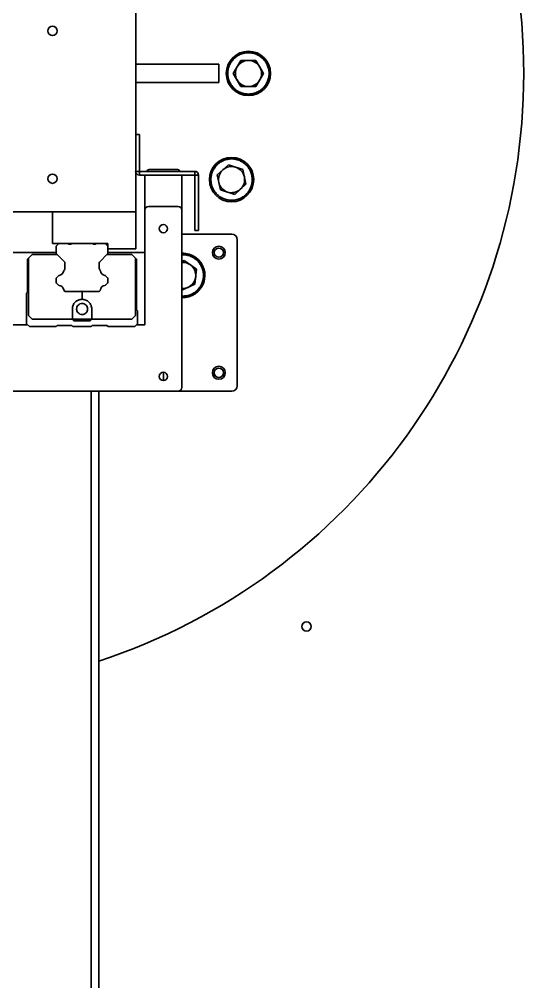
# Model space of a CAD drawing. Header units: millimetres. Extents: x -1052 to 3351, y 0 to 2015.
# Drawn here: x -249.98 to -245.94, y 1722.62 to 1730.32 of the extents above; entities that cross this region are included whole.
import ezdxf

# ---------------------------------------------------------------- set-up
doc = ezdxf.new("R2010")
doc.units = ezdxf.units.MM
doc.layers.add('AM_6', color=2, linetype='Continuous', lineweight=35)

msp = doc.modelspace()

# ---------------------------------------------------------------- linework, layer by layer
at = {"layer": 'AM_6'}
for p, q in [((-249.0472, 1730.9964), (-249.0472, 1728.7776)), ((-248.3816, 1729.961), (-249.0472, 1729.961)), ((-248.3816, 1729.961), (-248.3816, 1729.813)), ((-248.2053, 1729.9916), (-248.2657, 1729.887)), ((-248.0845, 1729.9916), (-248.2053, 1729.9916)), ((-248.0242, 1729.887), (-248.0845, 1729.9916)), ((-248.2657, 1729.887), (-248.2053, 1729.7824)), ((-248.0845, 1729.7824), (-248.0242, 1729.887)), ((-248.3816, 1729.813), (-249.0472, 1729.813)), ((-248.2053, 1729.7824), (-248.0845, 1729.7824)), ((-249.0177, 1729.3989), (-249.0472, 1729.3989)), ((-249.0177, 1729.3989), (-249.0177, 1729.103)), ((-249.0177, 1729.103), (-249.0472, 1729.103)), ((-249.0177, 1729.0734), (-249.0177, 1729.103)), ((-248.5739, 1729.103), (-249.0177, 1729.103)), ((-248.7218, 1729.1178), (-248.9289, 1729.1178)), ((-248.5739, 1729.0734), (-248.5739, 1729.103)), ((-248.3047, 1729.1549), (-248.3945, 1729.0741)), ((-248.1898, 1729.1176), (-248.3047, 1729.1549)), ((-248.1647, 1728.9995), (-248.1898, 1729.1176)), ((-248.5739, 1729.0734), (-249.0177, 1729.0734)), ((-248.9733, 1728.7924), (-248.9733, 1729.0734)), ((-248.6774, 1728.7924), (-248.6774, 1729.0734)), ((-248.5443, 1729.0734), (-248.5739, 1729.0734)), ((-248.5739, 1729.0734), (-248.5739, 1728.6297)), ((-248.5443, 1729.0734), (-248.5443, 1728.6297)), ((-248.3945, 1729.0741), (-248.3693, 1728.956)), ((-248.3693, 1728.956), (-248.2545, 1728.9187)), ((-248.2545, 1728.9187), (-248.1647, 1728.9995)), ((-248.9733, 1727.8753), (-248.9733, 1728.7924)), ((-248.707, 1728.822), (-248.9437, 1728.822)), ((-248.6774, 1727.3724), (-248.6774, 1728.7924)), ((-249.0472, 1728.7776), (-252.7452, 1728.7776)), ((-249.7129, 1728.5262), (-249.7129, 1728.7776)), ((-249.0472, 1728.4818), (-249.0472, 1728.7776)), ((-248.5443, 1728.6297), (-248.5739, 1728.6297)), ((-248.6774, 1728.6001), (-248.2781, 1728.6001)), ((-248.2337, 1728.5557), (-248.2337, 1727.3872)), ((-249.2691, 1728.5262), (-249.7129, 1728.5262)), ((-249.6833, 1728.504), (-249.6611, 1728.5262)), ((-249.6833, 1728.4506), (-249.6833, 1728.504)), ((-249.5834, 1728.5188), (-249.5908, 1728.5262)), ((-249.5657, 1728.5188), (-249.5834, 1728.5188)), ((-249.5583, 1728.5262), (-249.5657, 1728.5188)), ((-249.3867, 1728.5188), (-249.3941, 1728.5262)), ((-249.369, 1728.5188), (-249.3867, 1728.5188)), ((-249.3616, 1728.5262), (-249.369, 1728.5188)), ((-249.2913, 1728.5262), (-249.2691, 1728.504)), ((-249.2691, 1728.4818), (-249.2691, 1728.5262)), ((-249.2691, 1728.4818), (-249.2691, 1728.4506)), ((-249.0472, 1728.4818), (-249.2691, 1728.4818)), ((-250.0753, 1728.4522), (-249.6833, 1728.4522)), ((-249.9057, 1728.4073), (-249.9126, 1728.4004)), ((-249.9126, 1728.1342), (-249.9126, 1728.4004)), ((-249.8756, 1728.4374), (-249.9057, 1728.4073)), ((-249.9057, 1728.4073), (-249.9057, 1727.9487)), ((-249.8755, 1728.4374), (-249.675, 1728.4374)), ((-249.6172, 1728.3796), (-249.6798, 1728.4422)), ((-249.2726, 1728.4422), (-249.3352, 1728.3796)), ((-249.0779, 1728.4374), (-249.2774, 1728.4374)), ((-249.2691, 1728.4522), (-248.9733, 1728.4522)), ((-249.0478, 1728.4072), (-249.0779, 1728.4374)), ((-249.0779, 1728.4374), (-249.0768, 1728.4374)), ((-249.0398, 1728.4004), (-249.0768, 1728.4374)), ((-249.0478, 1727.9487), (-249.0478, 1728.4072)), ((-249.0398, 1727.9936), (-249.0398, 1728.4004)), ((-249.6138, 1728.3234), (-249.6138, 1728.3712)), ((-249.3386, 1728.3712), (-249.3386, 1728.3234)), ((-248.6578, 1728.3899), (-248.6774, 1728.3812)), ((-248.56, 1728.319), (-248.6578, 1728.3899)), ((-249.6833, 1728.2154), (-249.6833, 1728.2453)), ((-249.6644, 1728.2679), (-249.6807, 1728.2516)), ((-249.6172, 1728.315), (-249.6204, 1728.3119)), ((-249.332, 1728.3119), (-249.3352, 1728.315)), ((-249.2717, 1728.2516), (-249.288, 1728.2679)), ((-249.2691, 1728.2453), (-249.2691, 1728.2154)), ((-248.5727, 1728.1988), (-248.56, 1728.319)), ((-249.6807, 1728.2091), (-249.6643, 1728.1928)), ((-249.2881, 1728.1928), (-249.2717, 1728.2091)), ((-248.6774, 1728.1522), (-248.5727, 1728.1988)), ((-249.9126, 1728.1342), (-249.92, 1728.1268)), ((-249.92, 1727.8827), (-249.92, 1728.1268)), ((-249.6131, 1728.1416), (-249.6204, 1728.1489)), ((-249.6131, 1728.1416), (-249.3393, 1728.1416)), ((-249.4762, 1728.1416), (-249.4469, 1728.1416)), ((-249.4762, 1728.1416), (-249.4762, 1728.083)), ((-249.3393, 1728.1416), (-249.332, 1728.1489)), ((-249.9057, 1727.9487), (-249.8761, 1727.9191)), ((-249.5539, 1728.001), (-249.5539, 1727.9191)), ((-249.3985, 1727.9191), (-249.3985, 1728.001)), ((-249.0774, 1727.9191), (-249.0478, 1727.9487)), ((-249.0398, 1727.9936), (-249.0324, 1727.9862)), ((-249.0324, 1727.9862), (-249.0324, 1727.8827)), ((-251.8799, 1727.8753), (-249.9126, 1727.8753)), ((-249.8978, 1727.8605), (-249.92, 1727.8827)), ((-249.6833, 1727.8605), (-249.8978, 1727.8605)), ((-249.8761, 1727.9191), (-249.5539, 1727.9191)), ((-249.6833, 1727.8605), (-249.6759, 1727.8679)), ((-249.5576, 1727.8679), (-249.6759, 1727.8679)), ((-249.5576, 1727.8679), (-249.5502, 1727.8605)), ((-249.5551, 1727.9191), (-249.5433, 1727.9073)), ((-249.5539, 1727.9191), (-249.3985, 1727.9191)), ((-249.4022, 1727.8605), (-249.5502, 1727.8605)), ((-249.5433, 1727.9073), (-249.4102, 1727.9073)), ((-249.3983, 1727.9191), (-249.4102, 1727.9073)), ((-249.4022, 1727.8605), (-249.3948, 1727.8679)), ((-249.3985, 1727.9191), (-249.0774, 1727.9191)), ((-249.2765, 1727.8679), (-249.3948, 1727.8679)), ((-249.2765, 1727.8679), (-249.2691, 1727.8605)), ((-249.0546, 1727.8605), (-249.2691, 1727.8605)), ((-249.0324, 1727.8827), (-249.0546, 1727.8605)), ((-249.0398, 1727.8753), (-248.9733, 1727.8753)), ((-248.8254, 1727.4279), (-248.8254, 1727.4944)), ((-253.0854, 1727.3428), (-248.707, 1727.3428)), ((-249.4022, 1727.3428), (-249.4022, 1720.7013)), ((-249.3431, 1720.6224), (-249.3431, 1727.3428)), ((-248.707, 1727.3428), (-248.2781, 1727.3428))]:
    msp.add_line(p, q, dxfattribs=at)
for centre, radius in [((-249.7129, 1730.2272), 0.037), ((-248.1449, 1729.887), 0.1775), ((-248.2796, 1729.0368), 0.1775), ((-249.7129, 1729.0439), 0.037), ((-248.8254, 1728.6445), 0.0333), ((-248.3816, 1728.4522), 0.0518), ((-248.3816, 1728.4522), 0.037), ((-248.8254, 1727.4611), 0.0333), ((-248.3816, 1727.4907), 0.0518), ((-248.3816, 1727.4907), 0.037), ((-247.6793, 1725.4593), 0.037)]:
    msp.add_circle(centre, radius, dxfattribs=at)
for centre, radius, start, end in [((-250.8962, 1729.887), 4.9553, 0, 218.41027), ((-248.1449, 1729.887), 0.1046, 150, 210), ((-248.1449, 1729.887), 0.1046, 90, 150), ((-248.1449, 1729.887), 0.1046, 30, 90), ((-248.1449, 1729.887), 0.1046, 330, 30), ((-250.8962, 1729.887), 4.9553, 288.26623, 0), ((-248.1449, 1729.887), 0.1046, 210, 270), ((-248.1449, 1729.887), 0.1046, 270, 330), ((-249.0177, 1729.103), 0.0296, 180, 270), ((-248.9289, 1729.0734), 0.0444, 90, 138.18969), ((-248.7218, 1729.0734), 0.0444, 41.81031, 90), ((-248.5739, 1729.0734), 0.0296, 0, 90), ((-248.2796, 1729.0368), 0.1046, 132, 192), ((-248.2796, 1729.0368), 0.1046, 72, 132), ((-248.2796, 1729.0368), 0.1046, 12, 72), ((-248.2796, 1729.0368), 0.1046, 192, 252), ((-248.2796, 1729.0368), 0.1046, 312, 12), ((-248.2796, 1729.0368), 0.1046, 252, 312), ((-248.9437, 1728.7924), 0.0296, 90, 180), ((-248.707, 1728.7924), 0.0296, 0, 90), ((-248.2781, 1728.5557), 0.0444, 0, 90), ((-249.6714, 1728.4506), 0.0118, 180, 225), ((-249.2809, 1728.4506), 0.0118, 315, 0), ((-248.6704, 1728.2698), 0.1775, 54, 92.27888), ((-248.6704, 1728.2698), 0.1775, 267.72112, 54), ((-249.6256, 1728.3712), 0.0118, 0, 45), ((-249.6256, 1728.3234), 0.0118, 315, 0), ((-249.3268, 1728.3712), 0.0118, 135, 180), ((-249.3268, 1728.3234), 0.0118, 180, 225), ((-248.6704, 1728.2698), 0.1046, 54, 93.86934), ((-248.6704, 1728.2698), 0.1046, 354, 54), ((-249.6744, 1728.2453), 0.00888, 135, 180), ((-249.6581, 1728.2616), 0.00888, 97.1682, 135), ((-249.6644, 1728.3119), 0.0419, 277.1682, 352.8318), ((-249.6141, 1728.3056), 0.00888, 135, 172.8318), ((-249.3383, 1728.3056), 0.00888, 7.1682, 45), ((-249.2879, 1728.3119), 0.0419, 187.1682, 262.8318), ((-249.2943, 1728.2616), 0.00888, 45, 82.8318), ((-249.278, 1728.2453), 0.00888, 0, 45), ((-248.6704, 1728.2698), 0.1046, 294, 354), ((-249.6744, 1728.2154), 0.00888, 180, 225), ((-249.658, 1728.199), 0.00888, 225, 262.72373), ((-249.6644, 1728.1487), 0.0419, 7.27627, 82.72373), ((-249.2879, 1728.1487), 0.0419, 97.27627, 172.72373), ((-249.2944, 1728.199), 0.00888, 277.27627, 315), ((-249.278, 1728.2154), 0.00888, 315, 0), ((-248.6704, 1728.2698), 0.1046, 266.13066, 294), ((-249.6141, 1728.1551), 0.00888, 187.27627, 225), ((-249.3383, 1728.1551), 0.00888, 315, 352.72373), ((-248.707, 1727.3724), 0.0296, 270, 0), ((-248.2781, 1727.3872), 0.0444, 270, 0)]:
    msp.add_arc(centre, radius, start, end, dxfattribs=at)
for points, knots in [([(-248.1449, 1730.0527), (-248.155, 1730.0521), (-248.1759, 1730.051), (-248.2067, 1730.0418), (-248.2364, 1730.0265), (-248.2629, 1730.005), (-248.2844, 1729.9785), (-248.2998, 1729.9488), (-248.3087, 1729.9179), (-248.3115, 1729.887), (-248.3087, 1729.8561), (-248.2998, 1729.8252), (-248.2844, 1729.7955), (-248.2629, 1729.769), (-248.2364, 1729.7475), (-248.2067, 1729.7322), (-248.1759, 1729.723), (-248.155, 1729.7219), (-248.1449, 1729.7213)], [0, 0, 0, 0, 2.04892, 4.22057, 6.482504, 8.792439, 11.102374, 13.364308, 15.535958, 17.584878, 19.633798, 21.805448, 24.067382, 26.377317, 28.687252, 30.949186, 33.120836, 35.169756, 35.169756, 35.169756, 35.169756]), ([(-248.1449, 1729.7213), (-248.1348, 1729.7219), (-248.114, 1729.723), (-248.0831, 1729.7322), (-248.0534, 1729.7475), (-248.027, 1729.769), (-248.0054, 1729.7955), (-247.9901, 1729.8252), (-247.9812, 1729.8561), (-247.9783, 1729.887), (-247.9812, 1729.9179), (-247.9901, 1729.9488), (-248.0054, 1729.9785), (-248.027, 1730.005), (-248.0534, 1730.0265), (-248.0831, 1730.0418), (-248.114, 1730.051), (-248.1348, 1730.0521), (-248.1449, 1730.0527)], [0, 0, 0, 0, 2.04892, 4.22057, 6.482504, 8.792439, 11.102374, 13.364308, 15.535958, 17.584878, 19.633798, 21.805448, 24.067382, 26.377317, 28.687252, 30.949186, 33.120836, 35.169756, 35.169756, 35.169756, 35.169756]), ([(-248.2284, 1729.1944), (-248.2382, 1729.197), (-248.2583, 1729.2024), (-248.2905, 1729.2031), (-248.3235, 1729.1978), (-248.3553, 1729.1855), (-248.384, 1729.1669), (-248.4078, 1729.1434), (-248.4258, 1729.1168), (-248.438, 1729.0883), (-248.4449, 1729.058), (-248.446, 1729.0259), (-248.4405, 1728.9929), (-248.4283, 1728.9611), (-248.4097, 1728.9324), (-248.3862, 1728.9087), (-248.3597, 1728.8904), (-248.3402, 1728.8829), (-248.3308, 1728.8792)], [0, 0, 0, 0, 2.04892, 4.22057, 6.482504, 8.792439, 11.102374, 13.364308, 15.535958, 17.584878, 19.633798, 21.805448, 24.067382, 26.377317, 28.687252, 30.949186, 33.120836, 35.169756, 35.169756, 35.169756, 35.169756]), ([(-248.3308, 1728.8792), (-248.321, 1728.8766), (-248.3009, 1728.8713), (-248.2687, 1728.8705), (-248.2357, 1728.8758), (-248.2038, 1728.8881), (-248.1752, 1728.9067), (-248.1514, 1728.9302), (-248.1334, 1728.9568), (-248.1211, 1728.9853), (-248.1143, 1729.0156), (-248.1132, 1729.0477), (-248.1186, 1729.0807), (-248.1309, 1729.1125), (-248.1495, 1729.1412), (-248.173, 1729.1649), (-248.1995, 1729.1832), (-248.219, 1729.1907), (-248.2284, 1729.1944)], [0, 0, 0, 0, 2.04892, 4.22057, 6.482504, 8.792439, 11.102374, 13.364308, 15.535958, 17.584878, 19.633798, 21.805448, 24.067382, 26.377317, 28.687252, 30.949186, 33.120836, 35.169756, 35.169756, 35.169756, 35.169756]), ([(-248.573, 1728.4039), (-248.5815, 1728.4094), (-248.599, 1728.4208), (-248.6294, 1728.4312), (-248.6562, 1728.4362), (-248.6724, 1728.4349), (-248.6774, 1728.4345)], [0, 0, 0, 0, 2.048843, 4.22041, 6.482259, 7.513915, 7.513915, 7.513915, 7.513915]), ([(-248.6774, 1728.1044), (-248.6664, 1728.1046), (-248.6439, 1728.1048), (-248.6113, 1728.1139), (-248.5814, 1728.1288), (-248.5561, 1728.1486), (-248.5356, 1728.1719), (-248.5197, 1728.1986), (-248.5088, 1728.2288), (-248.5037, 1728.2619), (-248.5056, 1728.2959), (-248.5144, 1728.3289), (-248.5294, 1728.3588), (-248.549, 1728.3844), (-248.5651, 1728.3975), (-248.573, 1728.4039)], [0, 0, 0, 0, 2.235024, 4.544923, 6.806822, 8.978438, 11.027326, 13.076214, 15.24783, 17.509729, 19.819628, 22.129528, 24.391426, 26.563042, 28.61193, 28.61193, 28.61193, 28.61193])]:
    msp.add_open_spline(points, degree=3, knots=knots, dxfattribs=at)
for points in [[(-249.3985, 1728.001), (-249.3997, 1728.0112), (-249.402, 1728.0315), (-249.42, 1728.0574), (-249.4457, 1728.0747), (-249.4762, 1728.0807), (-249.5067, 1728.0747), (-249.5324, 1728.0574), (-249.5504, 1728.0315), (-249.5527, 1728.0112), (-249.5539, 1728.001)], [(-249.4318, 1728.001), (-249.4325, 1728.0068), (-249.4338, 1728.0185), (-249.4441, 1728.0332), (-249.4588, 1728.0431), (-249.4762, 1728.0466), (-249.4936, 1728.0431), (-249.5083, 1728.0332), (-249.5186, 1728.0185), (-249.5199, 1728.0068), (-249.5206, 1728.001)], [(-249.5206, 1728.001), (-249.5199, 1727.9952), (-249.5186, 1727.9836), (-249.5083, 1727.9688), (-249.4936, 1727.959), (-249.4762, 1727.9555), (-249.4588, 1727.959), (-249.4441, 1727.9688), (-249.4338, 1727.9836), (-249.4325, 1727.9952), (-249.4318, 1728.001)]]:
    msp.add_open_spline(points, degree=3, dxfattribs=at)
msp.add_point((-249.4762, 1728.1416), dxfattribs=at)

doc.saveas('drawing.dxf')
